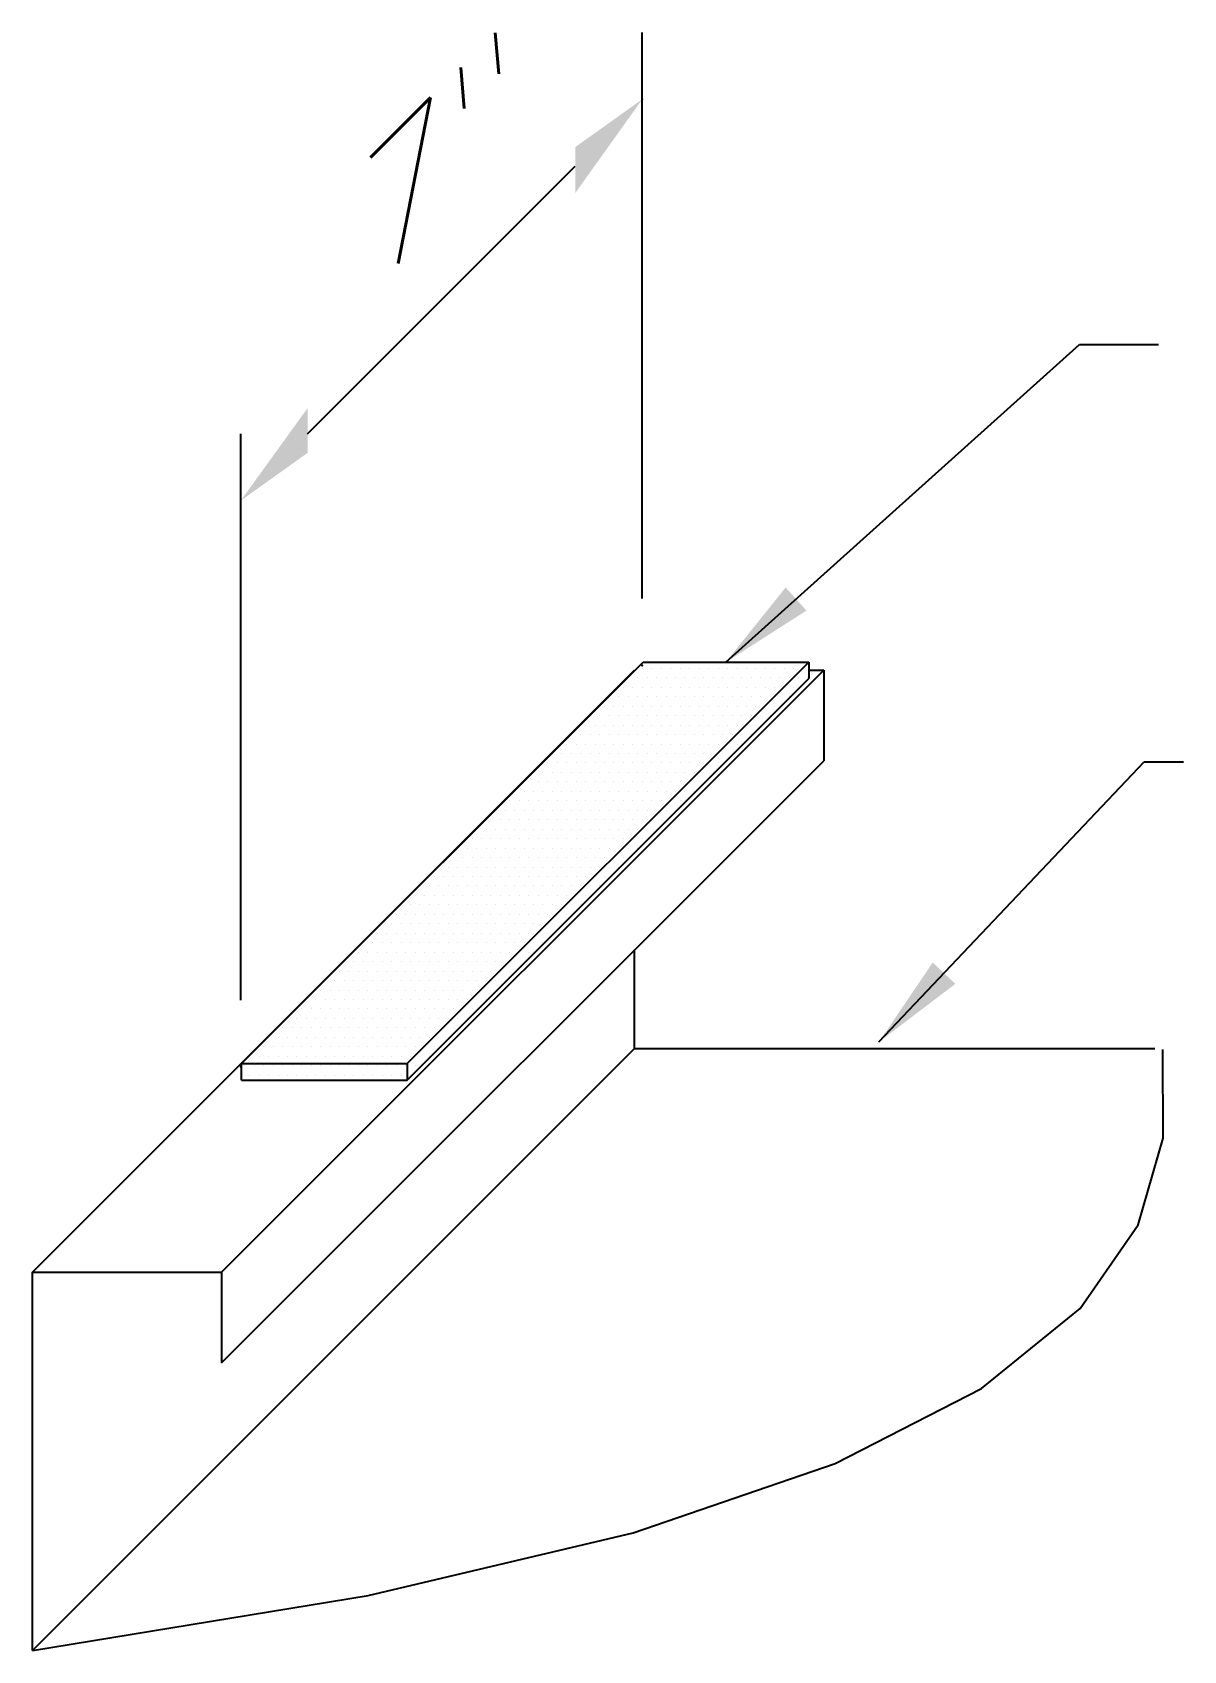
# Model space of a CAD drawing. Header units: inches. Extents: x -3 to 187, y 8 to 95.
# Drawn here: x -1.82 to 4.26, y 29.65 to 38.2 of the extents above; entities that cross this region are included whole.
import ezdxf

# ---------------------------------------------------------------- set-up
doc = ezdxf.new("R2010")
doc.units = ezdxf.units.IN
doc.header["$MEASUREMENT"] = 0
for name, color, linetype in [('DIM', 2, 'Continuous'), ('PANEL', 11, 'Continuous'), ('TAPE', 8, 'Continuous')]:
    doc.layers.add(name, color=color, linetype=linetype)
doc.styles.add('ROMANS', font='ROMANS.SHX', dxfattribs={"width": 0.75})
doc.styles.add('TEXT', font='SIMPLEX', dxfattribs={"width": 0.75, "height": 6})
doc.dimstyles.new('DETAIL$7', dxfattribs={"dimscale": 4, "dimtxt": 6, "dimasz": 0.125, "dimexe": 0.0625, "dimexo": 0.125, "dimgap": 0.0625, "dimtad": 1, "dimdec": 5, "dimzin": 3, "dimdsep": 46, "dimlunit": 4, "dimtxsty": 'TEXT', "dimblk": 'ARCHTICK', "dimcen": 0.0625, "dimclrd": 7, "dimclre": 7, "dimclrt": 2, "dimadec": 0, "dimazin": 0, "dimtfac": 0.6666666666666666, "dimtdec": 5, "dimtmove": 0, "dimatfit": 3, "dimfxl": 0, "dimfrac": 2, "dimtolj": 1, "dimtzin": 3, "dimarcsym": 0})

# ---------------------------------------------------------------- blocks, each defined once
blk = doc.blocks.new('*X27')
at = {"color": 0}
for p, q in [((73.8, 86.5), (73.8, 86.5)), ((73.85, 86.5), (73.85, 86.5)), ((73.89999999999999, 86.5), (73.89999999999999, 86.5)), ((73.94999999999999, 86.5), (73.94999999999999, 86.5)), ((73.99999999999999, 86.5), (73.99999999999999, 86.5)), ((74.04999999999998, 86.5), (74.04999999999998, 86.5)), ((74.09999999999998, 86.5), (74.09999999999998, 86.5)), ((74.14999999999998, 86.5), (74.14999999999998, 86.5)), ((74.19999999999997, 86.5), (74.19999999999997, 86.5)), ((74.24999999999997, 86.5), (74.24999999999997, 86.5)), ((74.29999999999997, 86.5), (74.29999999999997, 86.5)), ((74.34999999999997, 86.5), (74.34999999999997, 86.5)), ((74.39999999999996, 86.5), (74.39999999999996, 86.5)), ((74.44999999999996, 86.5), (74.44999999999996, 86.5)), ((74.49999999999996, 86.5), (74.49999999999996, 86.5)), ((74.54999999999995, 86.5), (74.54999999999995, 86.5)), ((74.59999999999995, 86.5), (74.59999999999995, 86.5)), ((73.7, 86.4), (73.7, 86.4)), ((73.72500000000001, 86.45), (73.72500000000001, 86.45)), ((73.75, 86.4), (73.75, 86.4)), ((73.775, 86.45), (73.775, 86.45)), ((73.8, 86.4), (73.8, 86.4)), ((73.825, 86.45), (73.825, 86.45)), ((73.85, 86.4), (73.85, 86.4)), ((73.875, 86.45), (73.875, 86.45)), ((73.89999999999999, 86.4), (73.89999999999999, 86.4)), ((73.925, 86.45), (73.925, 86.45)), ((73.94999999999999, 86.4), (73.94999999999999, 86.4)), ((73.975, 86.45), (73.975, 86.45)), ((73.99999999999999, 86.4), (73.99999999999999, 86.4)), ((74.02499999999999, 86.45), (74.02499999999999, 86.45)), ((74.04999999999998, 86.4), (74.04999999999998, 86.4)), ((74.07499999999999, 86.45), (74.07499999999999, 86.45)), ((74.09999999999998, 86.4), (74.09999999999998, 86.4)), ((74.12499999999999, 86.45), (74.12499999999999, 86.45)), ((74.14999999999998, 86.4), (74.14999999999998, 86.4)), ((74.17499999999998, 86.45), (74.17499999999998, 86.45)), ((74.19999999999997, 86.4), (74.19999999999997, 86.4)), ((74.22499999999998, 86.45), (74.22499999999998, 86.45)), ((74.24999999999997, 86.4), (74.24999999999997, 86.4)), ((74.27499999999998, 86.45), (74.27499999999998, 86.45)), ((74.29999999999997, 86.4), (74.29999999999997, 86.4)), ((74.32499999999997, 86.45), (74.32499999999997, 86.45)), ((74.34999999999997, 86.4), (74.34999999999997, 86.4)), ((74.37499999999997, 86.45), (74.37499999999997, 86.45)), ((74.39999999999996, 86.4), (74.39999999999996, 86.4)), ((74.42499999999997, 86.45), (74.42499999999997, 86.45)), ((74.44999999999996, 86.4), (74.44999999999996, 86.4)), ((74.47499999999997, 86.45), (74.47499999999997, 86.45)), ((74.49999999999996, 86.4), (74.49999999999996, 86.4)), ((74.52499999999996, 86.45), (74.52499999999996, 86.45)), ((74.55000000000001, 86.4), (74.55000000000001, 86.4)), ((74.57499999999996, 86.45), (74.57499999999996, 86.45)), ((74.60000000000001, 86.4), (74.60000000000001, 86.4)), ((74.625, 86.45), (74.625, 86.45)), ((74.675, 86.45), (74.675, 86.45)), ((73.60000000000001, 86.30000000000001), (73.60000000000001, 86.30000000000001)), ((73.625, 86.35000000000001), (73.625, 86.35000000000001)), ((73.65, 86.30000000000001), (73.65, 86.30000000000001)), ((73.675, 86.35000000000001), (73.675, 86.35000000000001)), ((73.7, 86.30000000000001), (73.7, 86.30000000000001)), ((73.725, 86.35000000000001), (73.725, 86.35000000000001)), ((73.75, 86.30000000000001), (73.75, 86.30000000000001)), ((73.77499999999999, 86.35000000000001), (73.77499999999999, 86.35000000000001)), ((73.8, 86.30000000000001), (73.8, 86.30000000000001)), ((73.82499999999999, 86.35000000000001), (73.82499999999999, 86.35000000000001)), ((73.85, 86.30000000000001), (73.85, 86.30000000000001)), ((73.87499999999999, 86.35000000000001), (73.87499999999999, 86.35000000000001)), ((73.89999999999999, 86.30000000000001), (73.89999999999999, 86.30000000000001)), ((73.92499999999998, 86.35000000000001), (73.92499999999998, 86.35000000000001)), ((73.94999999999999, 86.30000000000001), (73.94999999999999, 86.30000000000001)), ((73.97499999999998, 86.35000000000001), (73.97499999999998, 86.35000000000001)), ((73.99999999999999, 86.30000000000001), (73.99999999999999, 86.30000000000001)), ((74.02499999999998, 86.35000000000001), (74.02499999999998, 86.35000000000001)), ((74.04999999999998, 86.30000000000001), (74.04999999999998, 86.30000000000001)), ((74.07499999999997, 86.35000000000001), (74.07499999999997, 86.35000000000001)), ((74.09999999999998, 86.30000000000001), (74.09999999999998, 86.30000000000001)), ((74.12499999999997, 86.35000000000001), (74.12499999999997, 86.35000000000001)), ((74.14999999999998, 86.30000000000001), (74.14999999999998, 86.30000000000001)), ((74.17499999999997, 86.35000000000001), (74.17499999999997, 86.35000000000001)), ((74.19999999999997, 86.30000000000001), (74.19999999999997, 86.30000000000001)), ((74.22499999999997, 86.35000000000001), (74.22499999999997, 86.35000000000001)), ((74.24999999999997, 86.30000000000001), (74.24999999999997, 86.30000000000001)), ((74.27499999999996, 86.35000000000001), (74.27499999999996, 86.35000000000001)), ((74.29999999999997, 86.30000000000001), (74.29999999999997, 86.30000000000001)), ((74.32499999999996, 86.35000000000001), (74.32499999999996, 86.35000000000001)), ((74.34999999999997, 86.30000000000001), (74.34999999999997, 86.30000000000001)), ((74.37499999999996, 86.35000000000001), (74.37499999999996, 86.35000000000001)), ((74.39999999999996, 86.30000000000001), (74.39999999999996, 86.30000000000001)), ((74.42499999999995, 86.35000000000001), (74.42499999999995, 86.35000000000001)), ((74.45, 86.30000000000001), (74.45, 86.30000000000001)), ((74.47499999999995, 86.35000000000001), (74.47499999999995, 86.35000000000001)), ((74.5, 86.30000000000001), (74.5, 86.30000000000001)), ((74.525, 86.35000000000001), (74.525, 86.35000000000001)), ((74.575, 86.35000000000001), (74.575, 86.35000000000001)), ((73.525, 86.25), (73.525, 86.25)), ((73.575, 86.25), (73.575, 86.25)), ((73.625, 86.25), (73.625, 86.25)), ((73.675, 86.25), (73.675, 86.25)), ((73.725, 86.25), (73.725, 86.25)), ((73.77499999999999, 86.25), (73.77499999999999, 86.25)), ((73.82499999999999, 86.25), (73.82499999999999, 86.25)), ((73.87499999999999, 86.25), (73.87499999999999, 86.25)), ((73.92499999999998, 86.25), (73.92499999999998, 86.25)), ((73.97499999999998, 86.25), (73.97499999999998, 86.25)), ((74.02499999999998, 86.25), (74.02499999999998, 86.25)), ((74.07499999999997, 86.25), (74.07499999999997, 86.25)), ((74.12499999999997, 86.25), (74.12499999999997, 86.25)), ((74.17499999999997, 86.25), (74.17499999999997, 86.25)), ((74.22499999999997, 86.25), (74.22499999999997, 86.25)), ((74.27499999999996, 86.25), (74.27499999999996, 86.25)), ((74.32499999999996, 86.25), (74.32499999999996, 86.25)), ((74.37499999999996, 86.25), (74.37499999999996, 86.25)), ((74.425, 86.25), (74.425, 86.25)), ((74.475, 86.25), (74.475, 86.25)), ((73.42500000000001, 86.15), (73.42500000000001, 86.15)), ((73.47500000000001, 86.15), (73.47500000000001, 86.15)), ((73.5, 86.2), (73.5, 86.2)), ((73.525, 86.15), (73.525, 86.15)), ((73.55, 86.2), (73.55, 86.2)), ((73.575, 86.15), (73.575, 86.15)), ((73.6, 86.2), (73.6, 86.2)), ((73.625, 86.15), (73.625, 86.15)), ((73.64999999999999, 86.2), (73.64999999999999, 86.2)), ((73.675, 86.15), (73.675, 86.15)), ((73.69999999999999, 86.2), (73.69999999999999, 86.2)), ((73.725, 86.15), (73.725, 86.15)), ((73.74999999999999, 86.2), (73.74999999999999, 86.2)), ((73.77499999999999, 86.15), (73.77499999999999, 86.15)), ((73.79999999999998, 86.2), (73.79999999999998, 86.2)), ((73.82499999999999, 86.15), (73.82499999999999, 86.15)), ((73.84999999999998, 86.2), (73.84999999999998, 86.2)), ((73.87499999999999, 86.15), (73.87499999999999, 86.15)), ((73.89999999999998, 86.2), (73.89999999999998, 86.2)), ((73.92499999999998, 86.15), (73.92499999999998, 86.15)), ((73.94999999999997, 86.2), (73.94999999999997, 86.2)), ((73.97499999999998, 86.15), (73.97499999999998, 86.15)), ((73.99999999999997, 86.2), (73.99999999999997, 86.2)), ((74.02499999999998, 86.15), (74.02499999999998, 86.15)), ((74.04999999999997, 86.2), (74.04999999999997, 86.2)), ((74.07499999999997, 86.15), (74.07499999999997, 86.15)), ((74.09999999999997, 86.2), (74.09999999999997, 86.2)), ((74.12499999999997, 86.15), (74.12499999999997, 86.15)), ((74.14999999999996, 86.2), (74.14999999999996, 86.2)), ((74.17499999999997, 86.15), (74.17499999999997, 86.15)), ((74.19999999999996, 86.2), (74.19999999999996, 86.2)), ((74.22499999999997, 86.15), (74.22499999999997, 86.15)), ((74.24999999999996, 86.2), (74.24999999999996, 86.2)), ((74.27499999999996, 86.15), (74.27499999999996, 86.15)), ((74.29999999999995, 86.2), (74.29999999999995, 86.2)), ((74.325, 86.15), (74.325, 86.15)), ((74.35000000000001, 86.2), (74.35000000000001, 86.2)), ((74.375, 86.15), (74.375, 86.15)), ((74.4, 86.2), (74.4, 86.2)), ((73.325, 86.05000000000001), (73.325, 86.05000000000001)), ((73.375, 86.05000000000001), (73.375, 86.05000000000001)), ((73.4, 86.10000000000001), (73.4, 86.10000000000001)), ((73.425, 86.05000000000001), (73.425, 86.05000000000001)), ((73.45, 86.10000000000001), (73.45, 86.10000000000001)), ((73.475, 86.05000000000001), (73.475, 86.05000000000001)), ((73.5, 86.10000000000001), (73.5, 86.10000000000001)), ((73.52499999999999, 86.05000000000001), (73.52499999999999, 86.05000000000001)), ((73.55, 86.10000000000001), (73.55, 86.10000000000001)), ((73.57499999999999, 86.05000000000001), (73.57499999999999, 86.05000000000001)), ((73.6, 86.10000000000001), (73.6, 86.10000000000001)), ((73.62499999999999, 86.05000000000001), (73.62499999999999, 86.05000000000001)), ((73.64999999999999, 86.10000000000001), (73.64999999999999, 86.10000000000001)), ((73.67499999999998, 86.05000000000001), (73.67499999999998, 86.05000000000001)), ((73.69999999999999, 86.10000000000001), (73.69999999999999, 86.10000000000001)), ((73.72499999999998, 86.05000000000001), (73.72499999999998, 86.05000000000001)), ((73.74999999999999, 86.10000000000001), (73.74999999999999, 86.10000000000001)), ((73.77499999999998, 86.05000000000001), (73.77499999999998, 86.05000000000001)), ((73.79999999999998, 86.10000000000001), (73.79999999999998, 86.10000000000001)), ((73.82499999999997, 86.05000000000001), (73.82499999999997, 86.05000000000001)), ((73.84999999999998, 86.10000000000001), (73.84999999999998, 86.10000000000001)), ((73.87499999999997, 86.05000000000001), (73.87499999999997, 86.05000000000001)), ((73.89999999999998, 86.10000000000001), (73.89999999999998, 86.10000000000001)), ((73.92499999999997, 86.05000000000001), (73.92499999999997, 86.05000000000001)), ((73.94999999999997, 86.10000000000001), (73.94999999999997, 86.10000000000001)), ((73.97499999999997, 86.05000000000001), (73.97499999999997, 86.05000000000001)), ((73.99999999999997, 86.10000000000001), (73.99999999999997, 86.10000000000001)), ((74.02499999999996, 86.05000000000001), (74.02499999999996, 86.05000000000001)), ((74.04999999999997, 86.10000000000001), (74.04999999999997, 86.10000000000001)), ((74.07499999999996, 86.05000000000001), (74.07499999999996, 86.05000000000001)), ((74.09999999999997, 86.10000000000001), (74.09999999999997, 86.10000000000001)), ((74.12499999999996, 86.05000000000001), (74.12499999999996, 86.05000000000001)), ((74.14999999999996, 86.10000000000001), (74.14999999999996, 86.10000000000001)), ((74.17499999999995, 86.05000000000001), (74.17499999999995, 86.05000000000001)), ((74.19999999999996, 86.10000000000001), (74.19999999999996, 86.10000000000001)), ((74.22500000000001, 86.05000000000001), (74.22500000000001, 86.05000000000001)), ((74.25, 86.10000000000001), (74.25, 86.10000000000001)), ((74.275, 86.05000000000001), (74.275, 86.05000000000001)), ((74.3, 86.10000000000001), (74.3, 86.10000000000001)), ((73.3, 86), (73.3, 86)), ((73.35, 86), (73.35, 86)), ((73.39999999999999, 86), (73.39999999999999, 86)), ((73.44999999999999, 86), (73.44999999999999, 86)), ((73.49999999999999, 86), (73.49999999999999, 86)), ((73.54999999999998, 86), (73.54999999999998, 86)), ((73.59999999999998, 86), (73.59999999999998, 86)), ((73.64999999999998, 86), (73.64999999999998, 86)), ((73.69999999999997, 86), (73.69999999999997, 86)), ((73.74999999999997, 86), (73.74999999999997, 86)), ((73.79999999999997, 86), (73.79999999999997, 86)), ((73.84999999999997, 86), (73.84999999999997, 86)), ((73.89999999999996, 86), (73.89999999999996, 86)), ((73.94999999999996, 86), (73.94999999999996, 86)), ((73.99999999999996, 86), (73.99999999999996, 86)), ((74.04999999999995, 86), (74.04999999999995, 86)), ((74.09999999999995, 86), (74.09999999999995, 86)), ((74.15, 86), (74.15, 86)), ((74.2, 86), (74.2, 86)), ((73.2, 85.9), (73.2, 85.9)), ((73.22500000000001, 85.95), (73.22500000000001, 85.95)), ((73.25, 85.9), (73.25, 85.9)), ((73.275, 85.95), (73.275, 85.95)), ((73.3, 85.9), (73.3, 85.9)), ((73.325, 85.95), (73.325, 85.95)), ((73.35, 85.9), (73.35, 85.9)), ((73.375, 85.95), (73.375, 85.95)), ((73.39999999999999, 85.9), (73.39999999999999, 85.9)), ((73.425, 85.95), (73.425, 85.95)), ((73.44999999999999, 85.9), (73.44999999999999, 85.9)), ((73.475, 85.95), (73.475, 85.95)), ((73.49999999999999, 85.9), (73.49999999999999, 85.9)), ((73.52499999999999, 85.95), (73.52499999999999, 85.95)), ((73.54999999999998, 85.9), (73.54999999999998, 85.9)), ((73.57499999999999, 85.95), (73.57499999999999, 85.95)), ((73.59999999999998, 85.9), (73.59999999999998, 85.9)), ((73.62499999999999, 85.95), (73.62499999999999, 85.95)), ((73.64999999999998, 85.9), (73.64999999999998, 85.9)), ((73.67499999999998, 85.95), (73.67499999999998, 85.95)), ((73.69999999999997, 85.9), (73.69999999999997, 85.9)), ((73.72499999999998, 85.95), (73.72499999999998, 85.95)), ((73.74999999999997, 85.9), (73.74999999999997, 85.9)), ((73.77499999999998, 85.95), (73.77499999999998, 85.95)), ((73.79999999999997, 85.9), (73.79999999999997, 85.9)), ((73.82499999999997, 85.95), (73.82499999999997, 85.95)), ((73.84999999999997, 85.9), (73.84999999999997, 85.9)), ((73.87499999999997, 85.95), (73.87499999999997, 85.95)), ((73.89999999999996, 85.9), (73.89999999999996, 85.9)), ((73.92499999999997, 85.95), (73.92499999999997, 85.95)), ((73.94999999999996, 85.9), (73.94999999999996, 85.9)), ((73.97499999999997, 85.95), (73.97499999999997, 85.95)), ((73.99999999999996, 85.9), (73.99999999999996, 85.9)), ((74.02499999999996, 85.95), (74.02499999999996, 85.95)), ((74.05000000000001, 85.9), (74.05000000000001, 85.9)), ((74.07499999999996, 85.95), (74.07499999999996, 85.95)), ((74.10000000000001, 85.9), (74.10000000000001, 85.9)), ((74.125, 85.95), (74.125, 85.95)), ((74.175, 85.95), (74.175, 85.95)), ((73.10000000000001, 85.80000000000001), (73.10000000000001, 85.80000000000001)), ((73.125, 85.85000000000001), (73.125, 85.85000000000001)), ((73.15, 85.80000000000001), (73.15, 85.80000000000001)), ((73.175, 85.85000000000001), (73.175, 85.85000000000001)), ((73.2, 85.80000000000001), (73.2, 85.80000000000001)), ((73.225, 85.85000000000001), (73.225, 85.85000000000001)), ((73.25, 85.80000000000001), (73.25, 85.80000000000001)), ((73.27499999999999, 85.85000000000001), (73.27499999999999, 85.85000000000001)), ((73.3, 85.80000000000001), (73.3, 85.80000000000001)), ((73.32499999999999, 85.85000000000001), (73.32499999999999, 85.85000000000001)), ((73.35, 85.80000000000001), (73.35, 85.80000000000001)), ((73.37499999999999, 85.85000000000001), (73.37499999999999, 85.85000000000001)), ((73.39999999999999, 85.80000000000001), (73.39999999999999, 85.80000000000001)), ((73.42499999999998, 85.85000000000001), (73.42499999999998, 85.85000000000001)), ((73.44999999999999, 85.80000000000001), (73.44999999999999, 85.80000000000001)), ((73.47499999999998, 85.85000000000001), (73.47499999999998, 85.85000000000001)), ((73.49999999999999, 85.80000000000001), (73.49999999999999, 85.80000000000001)), ((73.52499999999998, 85.85000000000001), (73.52499999999998, 85.85000000000001)), ((73.54999999999998, 85.80000000000001), (73.54999999999998, 85.80000000000001)), ((73.57499999999997, 85.85000000000001), (73.57499999999997, 85.85000000000001)), ((73.59999999999998, 85.80000000000001), (73.59999999999998, 85.80000000000001)), ((73.62499999999997, 85.85000000000001), (73.62499999999997, 85.85000000000001)), ((73.64999999999998, 85.80000000000001), (73.64999999999998, 85.80000000000001)), ((73.67499999999997, 85.85000000000001), (73.67499999999997, 85.85000000000001)), ((73.69999999999997, 85.80000000000001), (73.69999999999997, 85.80000000000001)), ((73.72499999999997, 85.85000000000001), (73.72499999999997, 85.85000000000001)), ((73.74999999999997, 85.80000000000001), (73.74999999999997, 85.80000000000001)), ((73.77499999999996, 85.85000000000001), (73.77499999999996, 85.85000000000001)), ((73.79999999999997, 85.80000000000001), (73.79999999999997, 85.80000000000001)), ((73.82499999999996, 85.85000000000001), (73.82499999999996, 85.85000000000001)), ((73.84999999999997, 85.80000000000001), (73.84999999999997, 85.80000000000001)), ((73.87499999999996, 85.85000000000001), (73.87499999999996, 85.85000000000001)), ((73.89999999999996, 85.80000000000001), (73.89999999999996, 85.80000000000001)), ((73.92499999999995, 85.85000000000001), (73.92499999999995, 85.85000000000001)), ((73.95, 85.80000000000001), (73.95, 85.80000000000001)), ((73.97499999999995, 85.85000000000001), (73.97499999999995, 85.85000000000001)), ((74, 85.80000000000001), (74, 85.80000000000001)), ((74.025, 85.85000000000001), (74.025, 85.85000000000001)), ((74.075, 85.85000000000001), (74.075, 85.85000000000001)), ((73, 85.7), (73, 85.7)), ((73.025, 85.75), (73.025, 85.75)), ((73.05, 85.7), (73.05, 85.7)), ((73.075, 85.75), (73.075, 85.75)), ((73.1, 85.7), (73.1, 85.7)), ((73.125, 85.75), (73.125, 85.75)), ((73.14999999999999, 85.7), (73.14999999999999, 85.7)), ((73.175, 85.75), (73.175, 85.75)), ((73.19999999999999, 85.7), (73.19999999999999, 85.7)), ((73.225, 85.75), (73.225, 85.75)), ((73.24999999999999, 85.7), (73.24999999999999, 85.7)), ((73.27499999999999, 85.75), (73.27499999999999, 85.75)), ((73.29999999999998, 85.7), (73.29999999999998, 85.7)), ((73.32499999999999, 85.75), (73.32499999999999, 85.75)), ((73.34999999999998, 85.7), (73.34999999999998, 85.7)), ((73.37499999999999, 85.75), (73.37499999999999, 85.75)), ((73.39999999999998, 85.7), (73.39999999999998, 85.7)), ((73.42499999999998, 85.75), (73.42499999999998, 85.75)), ((73.44999999999997, 85.7), (73.44999999999997, 85.7)), ((73.47499999999998, 85.75), (73.47499999999998, 85.75)), ((73.49999999999997, 85.7), (73.49999999999997, 85.7)), ((73.52499999999998, 85.75), (73.52499999999998, 85.75)), ((73.54999999999997, 85.7), (73.54999999999997, 85.7)), ((73.57499999999997, 85.75), (73.57499999999997, 85.75)), ((73.59999999999997, 85.7), (73.59999999999997, 85.7)), ((73.62499999999997, 85.75), (73.62499999999997, 85.75)), ((73.64999999999996, 85.7), (73.64999999999996, 85.7)), ((73.67499999999997, 85.75), (73.67499999999997, 85.75)), ((73.69999999999996, 85.7), (73.69999999999996, 85.7)), ((73.72499999999997, 85.75), (73.72499999999997, 85.75)), ((73.74999999999996, 85.7), (73.74999999999996, 85.7)), ((73.77499999999996, 85.75), (73.77499999999996, 85.75)), ((73.79999999999995, 85.7), (73.79999999999995, 85.7)), ((73.82499999999996, 85.75), (73.82499999999996, 85.75)), ((73.85000000000001, 85.7), (73.85000000000001, 85.7)), ((73.87499999999996, 85.75), (73.87499999999996, 85.75)), ((73.9, 85.7), (73.9, 85.7)), ((73.925, 85.75), (73.925, 85.75)), ((73.975, 85.75), (73.975, 85.75)), ((72.92500000000001, 85.65), (72.92500000000001, 85.65)), ((72.97500000000001, 85.65), (72.97500000000001, 85.65)), ((73.025, 85.65), (73.025, 85.65)), ((73.075, 85.65), (73.075, 85.65)), ((73.125, 85.65), (73.125, 85.65)), ((73.175, 85.65), (73.175, 85.65)), ((73.225, 85.65), (73.225, 85.65)), ((73.27499999999999, 85.65), (73.27499999999999, 85.65)), ((73.32499999999999, 85.65), (73.32499999999999, 85.65)), ((73.37499999999999, 85.65), (73.37499999999999, 85.65)), ((73.42499999999998, 85.65), (73.42499999999998, 85.65)), ((73.47499999999998, 85.65), (73.47499999999998, 85.65)), ((73.52499999999998, 85.65), (73.52499999999998, 85.65)), ((73.57499999999997, 85.65), (73.57499999999997, 85.65)), ((73.62499999999997, 85.65), (73.62499999999997, 85.65)), ((73.67499999999997, 85.65), (73.67499999999997, 85.65)), ((73.72499999999997, 85.65), (73.72499999999997, 85.65)), ((73.77499999999996, 85.65), (73.77499999999996, 85.65)), ((73.825, 85.65), (73.825, 85.65)), ((73.875, 85.65), (73.875, 85.65)), ((72.825, 85.55000000000001), (72.825, 85.55000000000001)), ((72.875, 85.55000000000001), (72.875, 85.55000000000001)), ((72.9, 85.60000000000001), (72.9, 85.60000000000001)), ((72.925, 85.55000000000001), (72.925, 85.55000000000001)), ((72.95, 85.60000000000001), (72.95, 85.60000000000001)), ((72.975, 85.55000000000001), (72.975, 85.55000000000001)), ((73, 85.60000000000001), (73, 85.60000000000001)), ((73.02499999999999, 85.55000000000001), (73.02499999999999, 85.55000000000001)), ((73.05, 85.60000000000001), (73.05, 85.60000000000001)), ((73.07499999999999, 85.55000000000001), (73.07499999999999, 85.55000000000001)), ((73.1, 85.60000000000001), (73.1, 85.60000000000001)), ((73.12499999999999, 85.55000000000001), (73.12499999999999, 85.55000000000001)), ((73.14999999999999, 85.60000000000001), (73.14999999999999, 85.60000000000001)), ((73.17499999999998, 85.55000000000001), (73.17499999999998, 85.55000000000001)), ((73.19999999999999, 85.60000000000001), (73.19999999999999, 85.60000000000001)), ((73.22499999999998, 85.55000000000001), (73.22499999999998, 85.55000000000001)), ((73.24999999999999, 85.60000000000001), (73.24999999999999, 85.60000000000001)), ((73.27499999999998, 85.55000000000001), (73.27499999999998, 85.55000000000001)), ((73.29999999999998, 85.60000000000001), (73.29999999999998, 85.60000000000001)), ((73.32499999999997, 85.55000000000001), (73.32499999999997, 85.55000000000001)), ((73.34999999999998, 85.60000000000001), (73.34999999999998, 85.60000000000001)), ((73.37499999999997, 85.55000000000001), (73.37499999999997, 85.55000000000001)), ((73.39999999999998, 85.60000000000001), (73.39999999999998, 85.60000000000001)), ((73.42499999999997, 85.55000000000001), (73.42499999999997, 85.55000000000001)), ((73.44999999999997, 85.60000000000001), (73.44999999999997, 85.60000000000001)), ((73.47499999999997, 85.55000000000001), (73.47499999999997, 85.55000000000001)), ((73.49999999999997, 85.60000000000001), (73.49999999999997, 85.60000000000001)), ((73.52499999999996, 85.55000000000001), (73.52499999999996, 85.55000000000001)), ((73.54999999999997, 85.60000000000001), (73.54999999999997, 85.60000000000001)), ((73.57499999999996, 85.55000000000001), (73.57499999999996, 85.55000000000001)), ((73.59999999999997, 85.60000000000001), (73.59999999999997, 85.60000000000001)), ((73.62499999999996, 85.55000000000001), (73.62499999999996, 85.55000000000001)), ((73.64999999999996, 85.60000000000001), (73.64999999999996, 85.60000000000001)), ((73.67499999999995, 85.55000000000001), (73.67499999999995, 85.55000000000001)), ((73.69999999999996, 85.60000000000001), (73.69999999999996, 85.60000000000001)), ((73.72500000000001, 85.55000000000001), (73.72500000000001, 85.55000000000001)), ((73.75, 85.60000000000001), (73.75, 85.60000000000001)), ((73.775, 85.55000000000001), (73.775, 85.55000000000001)), ((73.8, 85.60000000000001), (73.8, 85.60000000000001)), ((72.72500000000001, 85.45), (72.72500000000001, 85.45)), ((72.775, 85.45), (72.775, 85.45)), ((72.8, 85.5), (72.8, 85.5)), ((72.825, 85.45), (72.825, 85.45)), ((72.85, 85.5), (72.85, 85.5)), ((72.875, 85.45), (72.875, 85.45)), ((72.89999999999999, 85.5), (72.89999999999999, 85.5)), ((72.925, 85.45), (72.925, 85.45)), ((72.94999999999999, 85.5), (72.94999999999999, 85.5)), ((72.975, 85.45), (72.975, 85.45)), ((72.99999999999999, 85.5), (72.99999999999999, 85.5)), ((73.02499999999999, 85.45), (73.02499999999999, 85.45)), ((73.04999999999998, 85.5), (73.04999999999998, 85.5)), ((73.07499999999999, 85.45), (73.07499999999999, 85.45)), ((73.09999999999998, 85.5), (73.09999999999998, 85.5)), ((73.12499999999999, 85.45), (73.12499999999999, 85.45)), ((73.14999999999998, 85.5), (73.14999999999998, 85.5)), ((73.17499999999998, 85.45), (73.17499999999998, 85.45)), ((73.19999999999997, 85.5), (73.19999999999997, 85.5)), ((73.22499999999998, 85.45), (73.22499999999998, 85.45)), ((73.24999999999997, 85.5), (73.24999999999997, 85.5)), ((73.27499999999998, 85.45), (73.27499999999998, 85.45)), ((73.29999999999997, 85.5), (73.29999999999997, 85.5)), ((73.32499999999997, 85.45), (73.32499999999997, 85.45)), ((73.34999999999997, 85.5), (73.34999999999997, 85.5)), ((73.37499999999997, 85.45), (73.37499999999997, 85.45)), ((73.39999999999996, 85.5), (73.39999999999996, 85.5)), ((73.42499999999997, 85.45), (73.42499999999997, 85.45)), ((73.44999999999996, 85.5), (73.44999999999996, 85.5)), ((73.47499999999997, 85.45), (73.47499999999997, 85.45)), ((73.49999999999996, 85.5), (73.49999999999996, 85.5)), ((73.52499999999996, 85.45), (73.52499999999996, 85.45)), ((73.54999999999995, 85.5), (73.54999999999995, 85.5)), ((73.57499999999996, 85.45), (73.57499999999996, 85.45)), ((73.59999999999995, 85.5), (73.59999999999995, 85.5)), ((73.625, 85.45), (73.625, 85.45)), ((73.65, 85.5), (73.65, 85.5)), ((73.675, 85.45), (73.675, 85.45)), ((73.7, 85.5), (73.7, 85.5)), ((72.7, 85.4), (72.7, 85.4)), ((72.75, 85.4), (72.75, 85.4)), ((72.8, 85.4), (72.8, 85.4)), ((72.85, 85.4), (72.85, 85.4)), ((72.89999999999999, 85.4), (72.89999999999999, 85.4)), ((72.94999999999999, 85.4), (72.94999999999999, 85.4)), ((72.99999999999999, 85.4), (72.99999999999999, 85.4)), ((73.04999999999998, 85.4), (73.04999999999998, 85.4)), ((73.09999999999998, 85.4), (73.09999999999998, 85.4)), ((73.14999999999998, 85.4), (73.14999999999998, 85.4)), ((73.19999999999997, 85.4), (73.19999999999997, 85.4)), ((73.24999999999997, 85.4), (73.24999999999997, 85.4)), ((73.29999999999997, 85.4), (73.29999999999997, 85.4)), ((73.34999999999997, 85.4), (73.34999999999997, 85.4)), ((73.39999999999996, 85.4), (73.39999999999996, 85.4)), ((73.44999999999996, 85.4), (73.44999999999996, 85.4)), ((73.49999999999996, 85.4), (73.49999999999996, 85.4)), ((73.55000000000001, 85.4), (73.55000000000001, 85.4)), ((73.60000000000001, 85.4), (73.60000000000001, 85.4)), ((72.60000000000001, 85.30000000000001), (72.60000000000001, 85.30000000000001)), ((72.625, 85.35000000000001), (72.625, 85.35000000000001)), ((72.65, 85.30000000000001), (72.65, 85.30000000000001)), ((72.675, 85.35000000000001), (72.675, 85.35000000000001)), ((72.7, 85.30000000000001), (72.7, 85.30000000000001)), ((72.725, 85.35000000000001), (72.725, 85.35000000000001)), ((72.75, 85.30000000000001), (72.75, 85.30000000000001)), ((72.77499999999999, 85.35000000000001), (72.77499999999999, 85.35000000000001)), ((72.8, 85.30000000000001), (72.8, 85.30000000000001)), ((72.82499999999999, 85.35000000000001), (72.82499999999999, 85.35000000000001)), ((72.85, 85.30000000000001), (72.85, 85.30000000000001)), ((72.87499999999999, 85.35000000000001), (72.87499999999999, 85.35000000000001)), ((72.89999999999999, 85.30000000000001), (72.89999999999999, 85.30000000000001)), ((72.92499999999998, 85.35000000000001), (72.92499999999998, 85.35000000000001)), ((72.94999999999999, 85.30000000000001), (72.94999999999999, 85.30000000000001)), ((72.97499999999998, 85.35000000000001), (72.97499999999998, 85.35000000000001)), ((72.99999999999999, 85.30000000000001), (72.99999999999999, 85.30000000000001)), ((73.02499999999998, 85.35000000000001), (73.02499999999998, 85.35000000000001)), ((73.04999999999998, 85.30000000000001), (73.04999999999998, 85.30000000000001)), ((73.07499999999997, 85.35000000000001), (73.07499999999997, 85.35000000000001)), ((73.09999999999998, 85.30000000000001), (73.09999999999998, 85.30000000000001)), ((73.12499999999997, 85.35000000000001), (73.12499999999997, 85.35000000000001)), ((73.14999999999998, 85.30000000000001), (73.14999999999998, 85.30000000000001)), ((73.17499999999997, 85.35000000000001), (73.17499999999997, 85.35000000000001)), ((73.19999999999997, 85.30000000000001), (73.19999999999997, 85.30000000000001)), ((73.22499999999997, 85.35000000000001), (73.22499999999997, 85.35000000000001)), ((73.24999999999997, 85.30000000000001), (73.24999999999997, 85.30000000000001)), ((73.27499999999996, 85.35000000000001), (73.27499999999996, 85.35000000000001)), ((73.29999999999997, 85.30000000000001), (73.29999999999997, 85.30000000000001)), ((73.32499999999996, 85.35000000000001), (73.32499999999996, 85.35000000000001)), ((73.34999999999997, 85.30000000000001), (73.34999999999997, 85.30000000000001)), ((73.37499999999996, 85.35000000000001), (73.37499999999996, 85.35000000000001)), ((73.39999999999996, 85.30000000000001), (73.39999999999996, 85.30000000000001)), ((73.42499999999995, 85.35000000000001), (73.42499999999995, 85.35000000000001)), ((73.45, 85.30000000000001), (73.45, 85.30000000000001)), ((73.47499999999995, 85.35000000000001), (73.47499999999995, 85.35000000000001)), ((73.5, 85.30000000000001), (73.5, 85.30000000000001)), ((73.525, 85.35000000000001), (73.525, 85.35000000000001)), ((73.575, 85.35000000000001), (73.575, 85.35000000000001)), ((72.5, 85.2), (72.5, 85.2)), ((72.525, 85.25), (72.525, 85.25)), ((72.55, 85.2), (72.55, 85.2)), ((72.575, 85.25), (72.575, 85.25)), ((72.6, 85.2), (72.6, 85.2)), ((72.625, 85.25), (72.625, 85.25)), ((72.64999999999999, 85.2), (72.64999999999999, 85.2)), ((72.675, 85.25), (72.675, 85.25)), ((72.69999999999999, 85.2), (72.69999999999999, 85.2)), ((72.725, 85.25), (72.725, 85.25)), ((72.74999999999999, 85.2), (72.74999999999999, 85.2)), ((72.77499999999999, 85.25), (72.77499999999999, 85.25)), ((72.79999999999998, 85.2), (72.79999999999998, 85.2)), ((72.82499999999999, 85.25), (72.82499999999999, 85.25)), ((72.84999999999998, 85.2), (72.84999999999998, 85.2)), ((72.87499999999999, 85.25), (72.87499999999999, 85.25)), ((72.89999999999998, 85.2), (72.89999999999998, 85.2)), ((72.92499999999998, 85.25), (72.92499999999998, 85.25)), ((72.94999999999997, 85.2), (72.94999999999997, 85.2)), ((72.97499999999998, 85.25), (72.97499999999998, 85.25)), ((72.99999999999997, 85.2), (72.99999999999997, 85.2)), ((73.02499999999998, 85.25), (73.02499999999998, 85.25)), ((73.04999999999997, 85.2), (73.04999999999997, 85.2)), ((73.07499999999997, 85.25), (73.07499999999997, 85.25)), ((73.09999999999997, 85.2), (73.09999999999997, 85.2)), ((73.12499999999997, 85.25), (73.12499999999997, 85.25)), ((73.14999999999996, 85.2), (73.14999999999996, 85.2)), ((73.17499999999997, 85.25), (73.17499999999997, 85.25)), ((73.19999999999996, 85.2), (73.19999999999996, 85.2)), ((73.22499999999997, 85.25), (73.22499999999997, 85.25)), ((73.24999999999996, 85.2), (73.24999999999996, 85.2)), ((73.27499999999996, 85.25), (73.27499999999996, 85.25)), ((73.29999999999995, 85.2), (73.29999999999995, 85.2)), ((73.32499999999996, 85.25), (73.32499999999996, 85.25)), ((73.35000000000001, 85.2), (73.35000000000001, 85.2)), ((73.37499999999996, 85.25), (73.37499999999996, 85.25)), ((73.4, 85.2), (73.4, 85.2)), ((73.425, 85.25), (73.425, 85.25)), ((73.475, 85.25), (73.475, 85.25)), ((72.4, 85.10000000000001), (72.4, 85.10000000000001)), ((72.42500000000001, 85.15), (72.42500000000001, 85.15)), ((72.45, 85.10000000000001), (72.45, 85.10000000000001)), ((72.47500000000001, 85.15), (72.47500000000001, 85.15)), ((72.5, 85.10000000000001), (72.5, 85.10000000000001)), ((72.525, 85.15), (72.525, 85.15)), ((72.55, 85.10000000000001), (72.55, 85.10000000000001)), ((72.575, 85.15), (72.575, 85.15)), ((72.6, 85.10000000000001), (72.6, 85.10000000000001)), ((72.625, 85.15), (72.625, 85.15)), ((72.64999999999999, 85.10000000000001), (72.64999999999999, 85.10000000000001)), ((72.675, 85.15), (72.675, 85.15)), ((72.69999999999999, 85.10000000000001), (72.69999999999999, 85.10000000000001)), ((72.725, 85.15), (72.725, 85.15)), ((72.74999999999999, 85.10000000000001), (72.74999999999999, 85.10000000000001)), ((72.77499999999999, 85.15), (72.77499999999999, 85.15)), ((72.79999999999998, 85.10000000000001), (72.79999999999998, 85.10000000000001)), ((72.82499999999999, 85.15), (72.82499999999999, 85.15)), ((72.84999999999998, 85.10000000000001), (72.84999999999998, 85.10000000000001)), ((72.87499999999999, 85.15), (72.87499999999999, 85.15)), ((72.89999999999998, 85.10000000000001), (72.89999999999998, 85.10000000000001)), ((72.92499999999998, 85.15), (72.92499999999998, 85.15)), ((72.94999999999997, 85.10000000000001), (72.94999999999997, 85.10000000000001)), ((72.97499999999998, 85.15), (72.97499999999998, 85.15)), ((72.99999999999997, 85.10000000000001), (72.99999999999997, 85.10000000000001)), ((73.02499999999998, 85.15), (73.02499999999998, 85.15)), ((73.04999999999997, 85.10000000000001), (73.04999999999997, 85.10000000000001)), ((73.07499999999997, 85.15), (73.07499999999997, 85.15)), ((73.09999999999997, 85.10000000000001), (73.09999999999997, 85.10000000000001)), ((73.12499999999997, 85.15), (73.12499999999997, 85.15)), ((73.14999999999996, 85.10000000000001), (73.14999999999996, 85.10000000000001)), ((73.17499999999997, 85.15), (73.17499999999997, 85.15)), ((73.19999999999996, 85.10000000000001), (73.19999999999996, 85.10000000000001)), ((73.22499999999997, 85.15), (73.22499999999997, 85.15)), ((73.25, 85.10000000000001), (73.25, 85.10000000000001)), ((73.27499999999996, 85.15), (73.27499999999996, 85.15)), ((73.3, 85.10000000000001), (73.3, 85.10000000000001)), ((73.325, 85.15), (73.325, 85.15)), ((73.375, 85.15), (73.375, 85.15)), ((72.325, 85.05000000000001), (72.325, 85.05000000000001)), ((72.375, 85.05000000000001), (72.375, 85.05000000000001)), ((72.425, 85.05000000000001), (72.425, 85.05000000000001)), ((72.475, 85.05000000000001), (72.475, 85.05000000000001)), ((72.52499999999999, 85.05000000000001), (72.52499999999999, 85.05000000000001)), ((72.57499999999999, 85.05000000000001), (72.57499999999999, 85.05000000000001)), ((72.62499999999999, 85.05000000000001), (72.62499999999999, 85.05000000000001)), ((72.67499999999998, 85.05000000000001), (72.67499999999998, 85.05000000000001)), ((72.72499999999998, 85.05000000000001), (72.72499999999998, 85.05000000000001)), ((72.77499999999998, 85.05000000000001), (72.77499999999998, 85.05000000000001)), ((72.82499999999997, 85.05000000000001), (72.82499999999997, 85.05000000000001)), ((72.87499999999997, 85.05000000000001), (72.87499999999997, 85.05000000000001)), ((72.92499999999997, 85.05000000000001), (72.92499999999997, 85.05000000000001)), ((72.97499999999997, 85.05000000000001), (72.97499999999997, 85.05000000000001)), ((73.02499999999996, 85.05000000000001), (73.02499999999996, 85.05000000000001)), ((73.07499999999996, 85.05000000000001), (73.07499999999996, 85.05000000000001)), ((73.12499999999996, 85.05000000000001), (73.12499999999996, 85.05000000000001)), ((73.17499999999995, 85.05000000000001), (73.17499999999995, 85.05000000000001)), ((73.22500000000001, 85.05000000000001), (73.22500000000001, 85.05000000000001)), ((73.275, 85.05000000000001), (73.275, 85.05000000000001)), ((72.22500000000001, 84.95), (72.22500000000001, 84.95)), ((72.275, 84.95), (72.275, 84.95)), ((72.3, 85), (72.3, 85)), ((72.325, 84.95), (72.325, 84.95)), ((72.35, 85), (72.35, 85)), ((72.375, 84.95), (72.375, 84.95)), ((72.39999999999999, 85), (72.39999999999999, 85)), ((72.425, 84.95), (72.425, 84.95)), ((72.44999999999999, 85), (72.44999999999999, 85)), ((72.475, 84.95), (72.475, 84.95)), ((72.49999999999999, 85), (72.49999999999999, 85)), ((72.52499999999999, 84.95), (72.52499999999999, 84.95)), ((72.54999999999998, 85), (72.54999999999998, 85)), ((72.57499999999999, 84.95), (72.57499999999999, 84.95)), ((72.59999999999998, 85), (72.59999999999998, 85)), ((72.62499999999999, 84.95), (72.62499999999999, 84.95)), ((72.64999999999998, 85), (72.64999999999998, 85)), ((72.67499999999998, 84.95), (72.67499999999998, 84.95)), ((72.69999999999997, 85), (72.69999999999997, 85)), ((72.72499999999998, 84.95), (72.72499999999998, 84.95)), ((72.74999999999997, 85), (72.74999999999997, 85)), ((72.77499999999998, 84.95), (72.77499999999998, 84.95)), ((72.79999999999997, 85), (72.79999999999997, 85)), ((72.82499999999997, 84.95), (72.82499999999997, 84.95)), ((72.84999999999997, 85), (72.84999999999997, 85)), ((72.87499999999997, 84.95), (72.87499999999997, 84.95)), ((72.89999999999996, 85), (72.89999999999996, 85)), ((72.92499999999997, 84.95), (72.92499999999997, 84.95)), ((72.94999999999996, 85), (72.94999999999996, 85)), ((72.97499999999997, 84.95), (72.97499999999997, 84.95)), ((72.99999999999996, 85), (72.99999999999996, 85)), ((73.02499999999996, 84.95), (73.02499999999996, 84.95)), ((73.04999999999995, 85), (73.04999999999995, 85)), ((73.07499999999996, 84.95), (73.07499999999996, 84.95)), ((73.09999999999995, 85), (73.09999999999995, 85)), ((73.125, 84.95), (73.125, 84.95)), ((73.15, 85), (73.15, 85)), ((73.175, 84.95), (73.175, 84.95)), ((73.2, 85), (73.2, 85)), ((72.125, 84.85000000000001), (72.125, 84.85000000000001)), ((72.175, 84.85000000000001), (72.175, 84.85000000000001)), ((72.2, 84.9), (72.2, 84.9)), ((72.225, 84.85000000000001), (72.225, 84.85000000000001)), ((72.25, 84.9), (72.25, 84.9)), ((72.27499999999999, 84.85000000000001), (72.27499999999999, 84.85000000000001)), ((72.3, 84.9), (72.3, 84.9)), ((72.32499999999999, 84.85000000000001), (72.32499999999999, 84.85000000000001)), ((72.35, 84.9), (72.35, 84.9)), ((72.37499999999999, 84.85000000000001), (72.37499999999999, 84.85000000000001)), ((72.39999999999999, 84.9), (72.39999999999999, 84.9)), ((72.42499999999998, 84.85000000000001), (72.42499999999998, 84.85000000000001)), ((72.44999999999999, 84.9), (72.44999999999999, 84.9)), ((72.47499999999998, 84.85000000000001), (72.47499999999998, 84.85000000000001)), ((72.49999999999999, 84.9), (72.49999999999999, 84.9)), ((72.52499999999998, 84.85000000000001), (72.52499999999998, 84.85000000000001)), ((72.54999999999998, 84.9), (72.54999999999998, 84.9)), ((72.57499999999997, 84.85000000000001), (72.57499999999997, 84.85000000000001)), ((72.59999999999998, 84.9), (72.59999999999998, 84.9)), ((72.62499999999997, 84.85000000000001), (72.62499999999997, 84.85000000000001)), ((72.64999999999998, 84.9), (72.64999999999998, 84.9)), ((72.67499999999997, 84.85000000000001), (72.67499999999997, 84.85000000000001)), ((72.69999999999997, 84.9), (72.69999999999997, 84.9)), ((72.72499999999997, 84.85000000000001), (72.72499999999997, 84.85000000000001)), ((72.74999999999997, 84.9), (72.74999999999997, 84.9)), ((72.77499999999996, 84.85000000000001), (72.77499999999996, 84.85000000000001)), ((72.79999999999997, 84.9), (72.79999999999997, 84.9)), ((72.82499999999996, 84.85000000000001), (72.82499999999996, 84.85000000000001)), ((72.84999999999997, 84.9), (72.84999999999997, 84.9)), ((72.87499999999996, 84.85000000000001), (72.87499999999996, 84.85000000000001)), ((72.89999999999996, 84.9), (72.89999999999996, 84.9)), ((72.92499999999995, 84.85000000000001), (72.92499999999995, 84.85000000000001)), ((72.94999999999996, 84.9), (72.94999999999996, 84.9)), ((72.97499999999995, 84.85000000000001), (72.97499999999995, 84.85000000000001)), ((72.99999999999996, 84.9), (72.99999999999996, 84.9)), ((73.025, 84.85000000000001), (73.025, 84.85000000000001)), ((73.05000000000001, 84.9), (73.05000000000001, 84.9)), ((73.075, 84.85000000000001), (73.075, 84.85000000000001)), ((73.10000000000001, 84.9), (73.10000000000001, 84.9)), ((72.10000000000001, 84.80000000000001), (72.10000000000001, 84.80000000000001)), ((72.15, 84.80000000000001), (72.15, 84.80000000000001)), ((72.2, 84.80000000000001), (72.2, 84.80000000000001)), ((72.25, 84.80000000000001), (72.25, 84.80000000000001)), ((72.3, 84.80000000000001), (72.3, 84.80000000000001)), ((72.35, 84.80000000000001), (72.35, 84.80000000000001)), ((72.39999999999999, 84.80000000000001), (72.39999999999999, 84.80000000000001)), ((72.44999999999999, 84.80000000000001), (72.44999999999999, 84.80000000000001)), ((72.49999999999999, 84.80000000000001), (72.49999999999999, 84.80000000000001)), ((72.54999999999998, 84.80000000000001), (72.54999999999998, 84.80000000000001)), ((72.59999999999998, 84.80000000000001), (72.59999999999998, 84.80000000000001)), ((72.64999999999998, 84.80000000000001), (72.64999999999998, 84.80000000000001)), ((72.69999999999997, 84.80000000000001), (72.69999999999997, 84.80000000000001)), ((72.74999999999997, 84.80000000000001), (72.74999999999997, 84.80000000000001)), ((72.79999999999997, 84.80000000000001), (72.79999999999997, 84.80000000000001)), ((72.84999999999997, 84.80000000000001), (72.84999999999997, 84.80000000000001)), ((72.89999999999996, 84.80000000000001), (72.89999999999996, 84.80000000000001)), ((72.95, 84.80000000000001), (72.95, 84.80000000000001)), ((73, 84.80000000000001), (73, 84.80000000000001)), ((72, 84.7), (72, 84.7)), ((72.025, 84.75), (72.025, 84.75)), ((72.05, 84.7), (72.05, 84.7)), ((72.075, 84.75), (72.075, 84.75)), ((72.1, 84.7), (72.1, 84.7)), ((72.125, 84.75), (72.125, 84.75)), ((72.14999999999999, 84.7), (72.14999999999999, 84.7)), ((72.175, 84.75), (72.175, 84.75)), ((72.19999999999999, 84.7), (72.19999999999999, 84.7)), ((72.225, 84.75), (72.225, 84.75)), ((72.24999999999999, 84.7), (72.24999999999999, 84.7)), ((72.27499999999999, 84.75), (72.27499999999999, 84.75)), ((72.29999999999998, 84.7), (72.29999999999998, 84.7)), ((72.32499999999999, 84.75), (72.32499999999999, 84.75)), ((72.34999999999998, 84.7), (72.34999999999998, 84.7)), ((72.37499999999999, 84.75), (72.37499999999999, 84.75)), ((72.39999999999998, 84.7), (72.39999999999998, 84.7)), ((72.42499999999998, 84.75), (72.42499999999998, 84.75)), ((72.44999999999997, 84.7), (72.44999999999997, 84.7)), ((72.47499999999998, 84.75), (72.47499999999998, 84.75)), ((72.49999999999997, 84.7), (72.49999999999997, 84.7)), ((72.52499999999998, 84.75), (72.52499999999998, 84.75)), ((72.54999999999997, 84.7), (72.54999999999997, 84.7)), ((72.57499999999997, 84.75), (72.57499999999997, 84.75)), ((72.59999999999997, 84.7), (72.59999999999997, 84.7)), ((72.62499999999997, 84.75), (72.62499999999997, 84.75)), ((72.64999999999996, 84.7), (72.64999999999996, 84.7)), ((72.67499999999997, 84.75), (72.67499999999997, 84.75)), ((72.69999999999996, 84.7), (72.69999999999996, 84.7)), ((72.72499999999997, 84.75), (72.72499999999997, 84.75)), ((72.74999999999996, 84.7), (72.74999999999996, 84.7)), ((72.77499999999996, 84.75), (72.77499999999996, 84.75)), ((72.79999999999995, 84.7), (72.79999999999995, 84.7)), ((72.82499999999996, 84.75), (72.82499999999996, 84.75)), ((72.85000000000001, 84.7), (72.85000000000001, 84.7)), ((72.87499999999996, 84.75), (72.87499999999996, 84.75)), ((72.9, 84.7), (72.9, 84.7)), ((72.925, 84.75), (72.925, 84.75)), ((72.975, 84.75), (72.975, 84.75)), ((71.9, 84.60000000000001), (71.9, 84.60000000000001)), ((71.92500000000001, 84.65), (71.92500000000001, 84.65)), ((71.95, 84.60000000000001), (71.95, 84.60000000000001)), ((71.97500000000001, 84.65), (71.97500000000001, 84.65)), ((72, 84.60000000000001), (72, 84.60000000000001)), ((72.025, 84.65), (72.025, 84.65)), ((72.05, 84.60000000000001), (72.05, 84.60000000000001)), ((72.075, 84.65), (72.075, 84.65)), ((72.1, 84.60000000000001), (72.1, 84.60000000000001)), ((72.125, 84.65), (72.125, 84.65)), ((72.14999999999999, 84.60000000000001), (72.14999999999999, 84.60000000000001)), ((72.175, 84.65), (72.175, 84.65)), ((72.19999999999999, 84.60000000000001), (72.19999999999999, 84.60000000000001)), ((72.225, 84.65), (72.225, 84.65)), ((72.24999999999999, 84.60000000000001), (72.24999999999999, 84.60000000000001)), ((72.27499999999999, 84.65), (72.27499999999999, 84.65)), ((72.29999999999998, 84.60000000000001), (72.29999999999998, 84.60000000000001)), ((72.32499999999999, 84.65), (72.32499999999999, 84.65)), ((72.34999999999998, 84.60000000000001), (72.34999999999998, 84.60000000000001)), ((72.37499999999999, 84.65), (72.37499999999999, 84.65)), ((72.39999999999998, 84.60000000000001), (72.39999999999998, 84.60000000000001)), ((72.42499999999998, 84.65), (72.42499999999998, 84.65)), ((72.44999999999997, 84.60000000000001), (72.44999999999997, 84.60000000000001)), ((72.47499999999998, 84.65), (72.47499999999998, 84.65)), ((72.49999999999997, 84.60000000000001), (72.49999999999997, 84.60000000000001)), ((72.52499999999998, 84.65), (72.52499999999998, 84.65)), ((72.54999999999997, 84.60000000000001), (72.54999999999997, 84.60000000000001)), ((72.57499999999997, 84.65), (72.57499999999997, 84.65)), ((72.59999999999997, 84.60000000000001), (72.59999999999997, 84.60000000000001)), ((72.62499999999997, 84.65), (72.62499999999997, 84.65)), ((72.64999999999996, 84.60000000000001), (72.64999999999996, 84.60000000000001)), ((72.67499999999997, 84.65), (72.67499999999997, 84.65)), ((72.69999999999996, 84.60000000000001), (72.69999999999996, 84.60000000000001)), ((72.72499999999997, 84.65), (72.72499999999997, 84.65)), ((72.75, 84.60000000000001), (72.75, 84.60000000000001)), ((72.77499999999996, 84.65), (72.77499999999996, 84.65)), ((72.8, 84.60000000000001), (72.8, 84.60000000000001)), ((72.825, 84.65), (72.825, 84.65)), ((72.875, 84.65), (72.875, 84.65)), ((71.8, 84.5), (71.8, 84.5)), ((71.825, 84.55000000000001), (71.825, 84.55000000000001)), ((71.85, 84.5), (71.85, 84.5)), ((71.875, 84.55000000000001), (71.875, 84.55000000000001)), ((71.89999999999999, 84.5), (71.89999999999999, 84.5)), ((71.925, 84.55000000000001), (71.925, 84.55000000000001)), ((71.94999999999999, 84.5), (71.94999999999999, 84.5)), ((71.975, 84.55000000000001), (71.975, 84.55000000000001)), ((71.99999999999999, 84.5), (71.99999999999999, 84.5)), ((72.02499999999999, 84.55000000000001), (72.02499999999999, 84.55000000000001)), ((72.04999999999998, 84.5), (72.04999999999998, 84.5)), ((72.07499999999999, 84.55000000000001), (72.07499999999999, 84.55000000000001)), ((72.09999999999998, 84.5), (72.09999999999998, 84.5)), ((72.12499999999999, 84.55000000000001), (72.12499999999999, 84.55000000000001)), ((72.14999999999998, 84.5), (72.14999999999998, 84.5)), ((72.17499999999998, 84.55000000000001), (72.17499999999998, 84.55000000000001)), ((72.19999999999997, 84.5), (72.19999999999997, 84.5)), ((72.22499999999998, 84.55000000000001), (72.22499999999998, 84.55000000000001)), ((72.24999999999997, 84.5), (72.24999999999997, 84.5)), ((72.27499999999998, 84.55000000000001), (72.27499999999998, 84.55000000000001)), ((72.29999999999997, 84.5), (72.29999999999997, 84.5)), ((72.32499999999997, 84.55000000000001), (72.32499999999997, 84.55000000000001)), ((72.34999999999997, 84.5), (72.34999999999997, 84.5)), ((72.37499999999997, 84.55000000000001), (72.37499999999997, 84.55000000000001)), ((72.39999999999996, 84.5), (72.39999999999996, 84.5)), ((72.42499999999997, 84.55000000000001), (72.42499999999997, 84.55000000000001)), ((72.44999999999996, 84.5), (72.44999999999996, 84.5)), ((72.47499999999997, 84.55000000000001), (72.47499999999997, 84.55000000000001)), ((72.49999999999996, 84.5), (72.49999999999996, 84.5)), ((72.52499999999996, 84.55000000000001), (72.52499999999996, 84.55000000000001)), ((72.54999999999995, 84.5), (72.54999999999995, 84.5)), ((72.57499999999996, 84.55000000000001), (72.57499999999996, 84.55000000000001)), ((72.59999999999995, 84.5), (72.59999999999995, 84.5)), ((72.62499999999996, 84.55000000000001), (72.62499999999996, 84.55000000000001)), ((72.65, 84.5), (72.65, 84.5)), ((72.67499999999995, 84.55000000000001), (72.67499999999995, 84.55000000000001)), ((72.7, 84.5), (72.7, 84.5)), ((72.72500000000001, 84.55000000000001), (72.72500000000001, 84.55000000000001)), ((72.775, 84.55000000000001), (72.775, 84.55000000000001)), ((71.72500000000001, 84.45), (71.72500000000001, 84.45)), ((71.775, 84.45), (71.775, 84.45)), ((71.825, 84.45), (71.825, 84.45)), ((71.875, 84.45), (71.875, 84.45)), ((71.925, 84.45), (71.925, 84.45)), ((71.975, 84.45), (71.975, 84.45)), ((72.02499999999999, 84.45), (72.02499999999999, 84.45)), ((72.07499999999999, 84.45), (72.07499999999999, 84.45)), ((72.12499999999999, 84.45), (72.12499999999999, 84.45)), ((72.17499999999998, 84.45), (72.17499999999998, 84.45)), ((72.22499999999998, 84.45), (72.22499999999998, 84.45)), ((72.27499999999998, 84.45), (72.27499999999998, 84.45)), ((72.32499999999997, 84.45), (72.32499999999997, 84.45)), ((72.37499999999997, 84.45), (72.37499999999997, 84.45)), ((72.42499999999997, 84.45), (72.42499999999997, 84.45)), ((72.47499999999997, 84.45), (72.47499999999997, 84.45)), ((72.52499999999996, 84.45), (72.52499999999996, 84.45)), ((72.57499999999996, 84.45), (72.57499999999996, 84.45)), ((72.625, 84.45), (72.625, 84.45)), ((72.675, 84.45), (72.675, 84.45)), ((71.7, 84.4), (71.7, 84.4)), ((71.72500000000001, 84.35000000000001), (71.72500000000001, 84.35000000000001)), ((71.75, 84.4), (71.75, 84.4)), ((71.775, 84.35000000000001), (71.775, 84.35000000000001)), ((71.8, 84.4), (71.8, 84.4)), ((71.825, 84.35000000000001), (71.825, 84.35000000000001)), ((71.85, 84.4), (71.85, 84.4)), ((71.875, 84.35000000000001), (71.875, 84.35000000000001)), ((71.89999999999999, 84.4), (71.89999999999999, 84.4)), ((71.925, 84.35000000000001), (71.925, 84.35000000000001)), ((71.94999999999999, 84.4), (71.94999999999999, 84.4)), ((71.975, 84.35000000000001), (71.975, 84.35000000000001)), ((71.99999999999999, 84.4), (71.99999999999999, 84.4)), ((72.02499999999999, 84.35000000000001), (72.02499999999999, 84.35000000000001)), ((72.04999999999998, 84.4), (72.04999999999998, 84.4)), ((72.07499999999999, 84.35000000000001), (72.07499999999999, 84.35000000000001)), ((72.09999999999998, 84.4), (72.09999999999998, 84.4)), ((72.12499999999999, 84.35000000000001), (72.12499999999999, 84.35000000000001)), ((72.14999999999998, 84.4), (72.14999999999998, 84.4)), ((72.17499999999998, 84.35000000000001), (72.17499999999998, 84.35000000000001)), ((72.19999999999997, 84.4), (72.19999999999997, 84.4)), ((72.22499999999998, 84.35000000000001), (72.22499999999998, 84.35000000000001)), ((72.24999999999997, 84.4), (72.24999999999997, 84.4)), ((72.27499999999998, 84.35000000000001), (72.27499999999998, 84.35000000000001)), ((72.29999999999997, 84.4), (72.29999999999997, 84.4)), ((72.32499999999997, 84.35000000000001), (72.32499999999997, 84.35000000000001)), ((72.34999999999997, 84.4), (72.34999999999997, 84.4)), ((72.37499999999997, 84.35000000000001), (72.37499999999997, 84.35000000000001)), ((72.39999999999996, 84.4), (72.39999999999996, 84.4)), ((72.42499999999997, 84.35000000000001), (72.42499999999997, 84.35000000000001)), ((72.44999999999996, 84.4), (72.44999999999996, 84.4)), ((72.47499999999997, 84.35000000000001), (72.47499999999997, 84.35000000000001)), ((72.49999999999996, 84.4), (72.49999999999996, 84.4)), ((72.52499999999996, 84.35000000000001), (72.52499999999996, 84.35000000000001)), ((72.54999999999995, 84.4), (72.54999999999995, 84.4)), ((72.575, 84.35000000000001), (72.575, 84.35000000000001)), ((72.60000000000001, 84.4), (72.60000000000001, 84.4))]:
    blk.add_line(p, q, dxfattribs=at)
blk = doc.blocks.new('_ArchTick')
at = {"color": 0, "linetype": 'ByBlock', "const_width": 0.15}
blk.add_lwpolyline([(-0.5, -0.5), (0.5, 0.5)], dxfattribs=at)

msp = doc.modelspace()

# ---------------------------------------------------------------- linework, layer by layer
at = {"layer": 'DIM', "color": 7, "linetype": 'ByBlock'}
for p, q in [((1.400045615606103, 35.21222103168684), (1.400045615606047, 38.20490391400187)), ((-0.3677213373602797, 36.08358357044222), (1.046492225012798, 37.49779713281532)), ((-0.7212747279535563, 33.09090068812718), (-0.7212747279535563, 36.08358357044221))]:
    msp.add_line(p, q, dxfattribs=at)
msp.add_point((1.400045615606075, 37.8513505234086), dxfattribs=at)
for points in [[(1.046492225012798, 37.59881238727053), (1.046492225012798, 37.35600358563043), (1.400045615606075, 37.8513505234086)], [(-0.3677213373602868, 36.21964714800201), (-0.3677213373602868, 35.982568315987), (-0.7212747279535563, 35.73003017984894)]]:
    msp.add_solid(points, dxfattribs=at)
at = {"layer": 'PANEL'}
for p, q in [((-1.82215892066111, 31.65229283213012), (1.35982159467838, 34.8342733474696)), ((-0.82215892066111, 31.65229283213012), (2.35982159467838, 34.8342733474696)), ((2.279852029613977, 34.8342733474696), (2.35982159467838, 34.8342733474696)), ((2.35982159467838, 34.8342733474696), (2.35982159467838, 34.35565855779018)), ((-0.82215892066111, 31.17367804245072), (2.35982159467838, 34.35565855779018)), ((1.35982159467838, 32.8342733474696), (1.35982159467838, 33.35565855779019)), ((-1.82215892066111, 29.65229283213014), (1.35982159467838, 32.8342733474696)), ((1.35982159467838, 32.8342733474696), (4.108091455787218, 32.8342733474696)), ((-1.82215892066111, 29.65229283213012), (-1.82215892066111, 31.65229283213012)), ((-1.82215892066111, 31.65229283213012), (-0.82215892066111, 31.65229283213012)), ((-0.82215892066111, 31.65229283213012), (-0.82215892066111, 31.17367804245071))]:
    msp.add_line(p, q, dxfattribs=at)
msp.add_lwpolyline([(-1.82215892066111, 29.65229283213012), (-0.04854039582735936, 29.94334264194376), (1.351894890334876, 30.27475514503834), (2.419033748743885, 30.64149602940708), (3.192762990317959, 31.03853098304319), (3.712969425975274, 31.46082569393988), (4.019539866634119, 31.90334585009037), (4.152361123212785, 32.36105713948783), (4.151320006629504, 32.82892525012545)], dxfattribs=at)
at = {"layer": 'TAPE'}
for p, q in [((-0.7164683139456827, 32.75446999696203), (1.404852029613977, 34.87579034052169)), ((0.1585316860543173, 32.75446999696203), (2.279852029613977, 34.87579034052169)), ((1.404852029613977, 34.87579034052169), (2.279852029613977, 34.87579034052169)), ((2.279852029613977, 34.87579034052169), (2.279852029613977, 34.78938479534577)), ((0.1585316860543173, 32.66806445178614), (2.279852029613977, 34.78938479534577)), ((-0.7164683139456827, 32.75446999696203), (0.1585316860543173, 32.75446999696203)), ((-0.7164683139456827, 32.66806445178614), (-0.7164683139456827, 32.75446999696203)), ((0.1585316860543173, 32.75446999696203), (0.1585316860543173, 32.66806445178614)), ((-0.7164683139456827, 32.66806445178614), (0.1585316860543173, 32.66806445178614))]:
    msp.add_line(p, q, dxfattribs=at)
at = {"layer": 'TAPE', "linetype": 'ByBlock'}
for p in [(1.400045615606103, 34.85866764109356), (-0.7212747279535563, 32.7373472975339)]:
    msp.add_point(p, dxfattribs=at)

# ---------------------------------------------------------------- block references
at = {"layer": 'TAPE'}
msp.add_blockref('*X27', (-72.39934317927674, -51.65625710698892), dxfattribs=at)

# ---------------------------------------------------------------- texts
at = {"layer": 'DIM', "style": 'ROMANS', "oblique": 40, "width": 1.5}
msp.add_text('7"', height=0.5, rotation=45.00000000000043, dxfattribs=at).set_placement((-0.04783969825209056, 36.82436210311383))

# ---------------------------------------------------------------- leaders
at = {"layer": 'DIM'}
for points in [[(1.840779348286503, 34.87579034052169), (3.710575825944005, 36.55609390561887), (4.128331959655128, 36.55609390561887)], [(2.650877931185164, 32.86939598381346), (4.051474742253134, 34.34979545145075), (4.260352809108696, 34.34979545145075)]]:
    msp.add_leader(points, dimstyle='DETAIL$7', dxfattribs=at)

doc.saveas('drawing.dxf')
